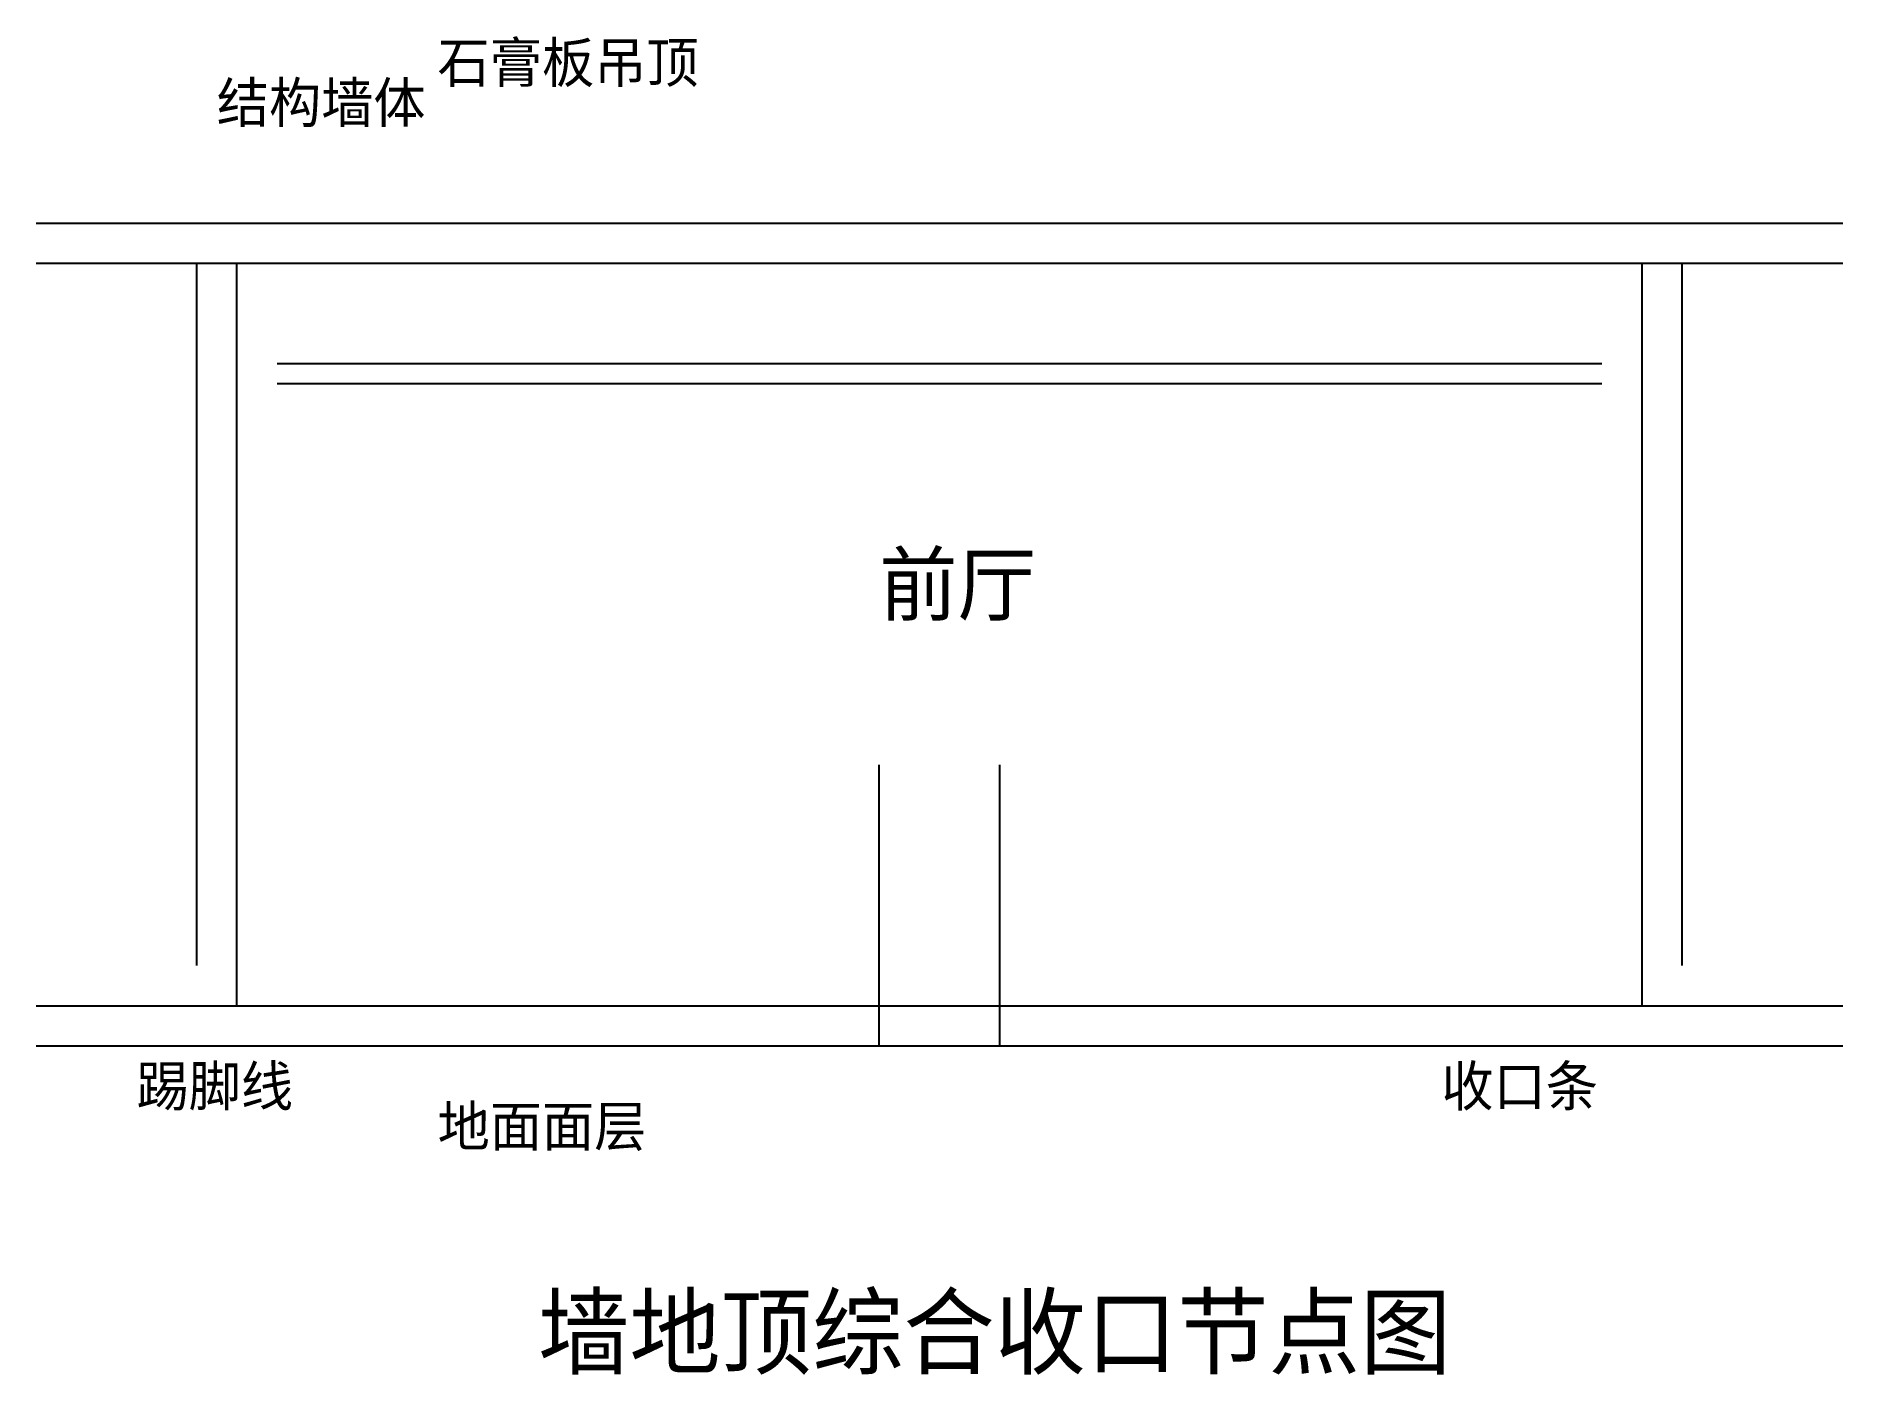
# Model space of a CAD drawing. Header units: millimetres. Extents: x 0 to 9000, y -1539 to 5131.
import ezdxf

# ---------------------------------------------------------------- set-up
doc = ezdxf.new("R2010")
doc.units = ezdxf.units.MM

msp = doc.modelspace()

# ---------------------------------------------------------------- linework, layer by layer
for p, q in [((0, 4200), (9000, 4200)), ((0, 4000), (9000, 4000)), ((800, 500), (800, 4000)), ((1000, 500), (1000, 4000)), ((8000, 500), (8000, 4000)), ((8200, 500), (8200, 4000)), ((1200, 3500), (7800, 3500)), ((1200, 3400), (7800, 3400)), ((4200, 100), (4200, 1500)), ((4800, 100), (4800, 1500)), ((1000, 300), (1000, 800)), ((8000, 300), (8000, 800)), ((0, 300), (9000, 300)), ((0, 100), (9000, 100))]:
    msp.add_line(p, q)

# ---------------------------------------------------------------- texts
for s, height, p in [('石膏板吊顶', 200, (2000, 4900)), ('结构墙体', 200, (900, 4700)), ('前厅', 300, (4200, 2250)), ('踢脚线', 200, (500, -200)), ('收口条', 200, (7000, -200)), ('地面面层', 200, (2000, -400)), ('墙地顶综合收口节点图', 350, (2500, -1500))]:
    msp.add_text(s, height=height).set_placement(p)

doc.saveas('drawing.dxf')
